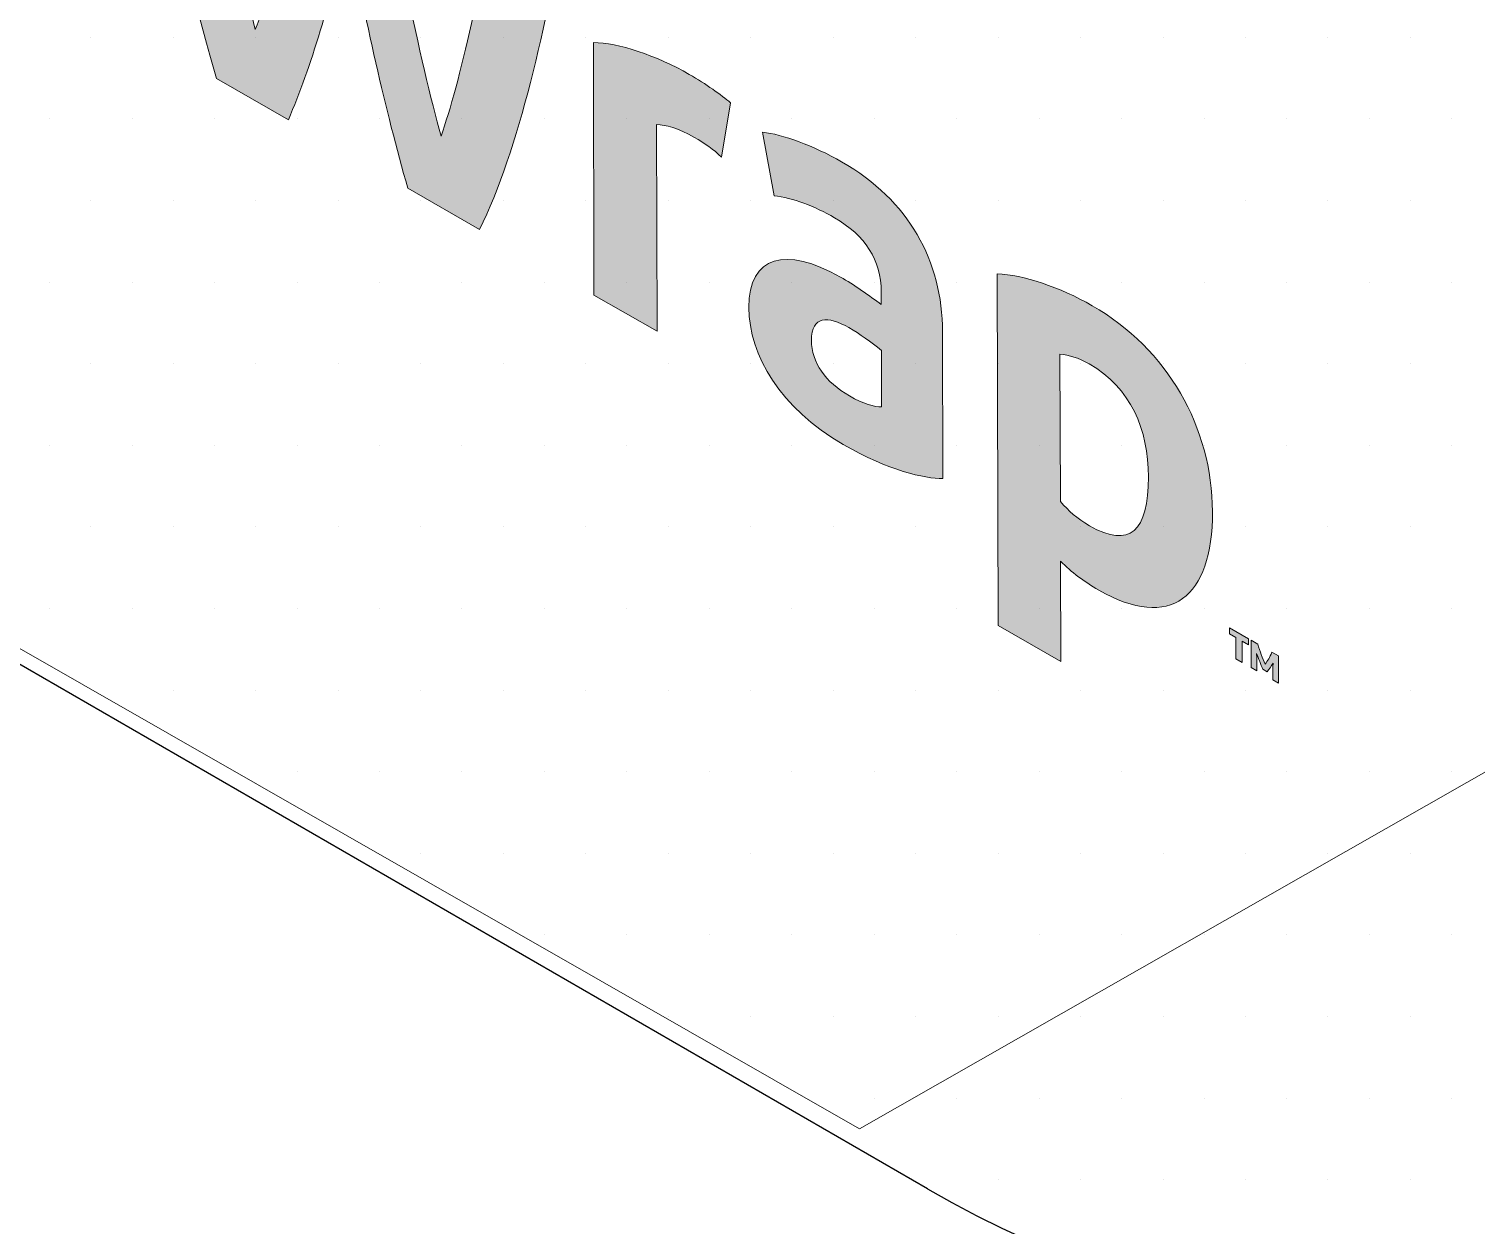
# Model space of a CAD drawing. Header units: inches. Extents: x -17.6 to 82.3, y -15.1 to 23.2.
# Drawn here: x 1.9803 to 2.3108, y 9.6014 to 9.8746 of the extents above; entities that cross this region are included whole.
import ezdxf

# ---------------------------------------------------------------- set-up
doc = ezdxf.new("R2010")
doc.units = ezdxf.units.IN
doc.header["$MEASUREMENT"] = 0
for name, color, linetype, lineweight in [('.ATI-HATCH', 7, 'Continuous', 0), ('G-ANNO-TTLB', 7, 'Continuous', 0), ('TYVEK', 7, 'Continuous', 0)]:
    doc.layers.add(name, color=color, linetype=linetype, lineweight=lineweight)

# ---------------------------------------------------------------- blocks, each defined once
blk = doc.blocks.new('Block_243')
at = {"layer": 'TYVEK', "true_color": 0x000000, "transparency": 33554687}
h = blk.add_hatch(color=18, dxfattribs=at)
h.dxf.hatch_style = 2
edge = h.paths.add_edge_path()
edge.add_spline(control_points=[(2.08752, 9.91049), (2.08752, 9.91049), (2.10277, 9.90173), (2.10277, 9.90173), (2.09887, 9.87595), (2.09206, 9.8468), (2.08324, 9.82877), (2.08324, 9.82877), (2.06684, 9.83818), (2.06684, 9.83818), (2.06169, 9.85617), (2.05705, 9.87651), (2.05314, 9.89848), (2.04922, 9.88101), (2.04477, 9.86589), (2.03958, 9.85383), (2.03958, 9.85383), (2.02319, 9.86325), (2.02319, 9.86325), (2.01477, 9.89116), (2.00728, 9.92854), (2.00335, 9.95881), (2.00335, 9.95881), (2.01849, 9.95012), (2.01849, 9.95012), (2.02179, 9.92285), (2.02771, 9.89095), (2.03202, 9.87441), (2.03648, 9.88592), (2.04341, 9.9096), (2.04637, 9.93411), (2.04637, 9.93411), (2.05974, 9.92644), (2.05974, 9.92644), (2.06294, 9.89839), (2.0698, 9.86679), (2.07442, 9.85006), (2.07857, 9.86175), (2.08445, 9.88688), (2.08752, 9.91049)], knot_values=[0, 0, 0, 0, 1, 1, 1, 2, 2, 2, 3, 3, 3, 4, 4, 4, 5, 5, 5, 6, 6, 6, 7, 7, 7, 8, 8, 8, 9, 9, 9, 10, 10, 10, 11, 11, 11, 12, 12, 12, 13, 13, 13, 13], degree=3, periodic=0)
h = blk.add_hatch(color=18, dxfattribs=at)
h.dxf.hatch_style = 2
edge = h.paths.add_edge_path()
edge.add_spline(control_points=[(2.13112, 9.86417), (2.13488, 9.86201), (2.13844, 9.85949), (2.14053, 9.85769), (2.14053, 9.85769), (2.13847, 9.84528), (2.13847, 9.84528), (2.13669, 9.84702), (2.1345, 9.84852), (2.13231, 9.84978), (2.12844, 9.852), (2.12583, 9.85266), (2.12364, 9.85271), (2.12364, 9.85271), (2.12376, 9.80551), (2.12376, 9.80551), (2.12376, 9.80551), (2.10935, 9.81378), (2.10935, 9.81378), (2.10935, 9.81378), (2.10921, 9.87146), (2.10921, 9.87146), (2.11484, 9.87148), (2.1236, 9.86849), (2.13112, 9.86417)], knot_values=[0, 0, 0, 0, 1, 1, 1, 2, 2, 2, 3, 3, 3, 4, 4, 4, 5, 5, 5, 6, 6, 6, 7, 7, 7, 8, 8, 8, 8], degree=3, periodic=0)
h = blk.add_hatch(color=18, dxfattribs=at)
h.dxf.hatch_style = 2
edge = h.paths.add_edge_path()
edge.add_spline(control_points=[(2.17501, 9.78823), (2.17501, 9.78823), (2.17498, 9.80112), (2.17498, 9.80112), (2.17257, 9.8031), (2.17006, 9.8049), (2.16756, 9.80634), (2.16275, 9.80909), (2.159, 9.80909), (2.15901, 9.80342), (2.15903, 9.79837), (2.16216, 9.79392), (2.1677, 9.79074), (2.17083, 9.78894), (2.17344, 9.78817), (2.17501, 9.78823)], knot_values=[0, 0, 0, 0, 1, 1, 1, 2, 2, 2, 3, 3, 3, 4, 4, 4, 5, 5, 5, 5], degree=3, periodic=0)
edge = h.paths.add_edge_path()
edge.add_spline(control_points=[(2.16627, 9.77966), (2.15196, 9.78787), (2.14473, 9.80008), (2.14471, 9.81092), (2.14468, 9.82284), (2.15312, 9.82497), (2.16565, 9.81789), (2.16858, 9.81621), (2.17234, 9.81357), (2.17495, 9.81159), (2.17495, 9.81159), (2.17494, 9.81448), (2.17494, 9.81448), (2.17492, 9.82183), (2.17126, 9.82742), (2.16426, 9.83144), (2.15967, 9.83407), (2.15476, 9.83605), (2.15048, 9.83646), (2.15048, 9.83646), (2.14784, 9.85097), (2.14784, 9.85097), (2.15233, 9.85055), (2.15953, 9.84786), (2.1659, 9.84421), (2.18125, 9.83539), (2.1889, 9.82162), (2.18894, 9.80537), (2.18894, 9.80537), (2.18902, 9.77189), (2.18902, 9.77189), (2.18475, 9.77182), (2.17671, 9.77366), (2.16627, 9.77966)], knot_values=[0, 0, 0, 0, 1, 1, 1, 2, 2, 2, 3, 3, 3, 4, 4, 4, 5, 5, 5, 6, 6, 6, 7, 7, 7, 8, 8, 8, 9, 9, 9, 10, 10, 10, 11, 11, 11, 11], degree=3, periodic=0)
h = blk.add_hatch(color=18, dxfattribs=at)
h.dxf.hatch_style = 2
edge = h.paths.add_edge_path()
edge.add_spline(control_points=[(2.22252, 9.76107), (2.23172, 9.7558), (2.23598, 9.75984), (2.23595, 9.77224), (2.23592, 9.78308), (2.23194, 9.79258), (2.22243, 9.79804), (2.21982, 9.79954), (2.21794, 9.80002), (2.21575, 9.80031), (2.21575, 9.80031), (2.21584, 9.76659), (2.21584, 9.76659), (2.21782, 9.76449), (2.2195, 9.76281), (2.22252, 9.76107)], knot_values=[0, 0, 0, 0, 1, 1, 1, 2, 2, 2, 3, 3, 3, 4, 4, 4, 5, 5, 5, 5], degree=3, periodic=0)
edge = h.paths.add_edge_path()
edge.add_spline(control_points=[(2.22465, 9.74639), (2.22099, 9.74848), (2.21848, 9.7504), (2.21587, 9.75299), (2.21587, 9.75299), (2.21593, 9.73011), (2.21593, 9.73011), (2.21593, 9.73011), (2.20162, 9.73832), (2.20162, 9.73832), (2.20162, 9.73832), (2.20142, 9.81864), (2.20142, 9.81864), (2.20737, 9.81836), (2.21572, 9.81561), (2.22313, 9.81135), (2.24026, 9.80152), (2.25052, 9.7836), (2.25057, 9.76433), (2.25062, 9.74458), (2.24094, 9.73703), (2.22465, 9.74639)], knot_values=[0, 0, 0, 0, 1, 1, 1, 2, 2, 2, 3, 3, 3, 4, 4, 4, 5, 5, 5, 6, 6, 6, 7, 7, 7, 7], degree=3, periodic=0)
h = blk.add_hatch(color=18, dxfattribs=at)
h.dxf.hatch_style = 2
edge = h.paths.add_edge_path()
edge.add_spline(control_points=[(2.26091, 9.73407), (2.26145, 9.73229), (2.26195, 9.73094), (2.26259, 9.7295), (2.2632, 9.73022), (2.26363, 9.73104), (2.26415, 9.73221), (2.26415, 9.73221), (2.26565, 9.73135), (2.26565, 9.73135), (2.26565, 9.73135), (2.26566, 9.72512), (2.26566, 9.72512), (2.26566, 9.72512), (2.26435, 9.72588), (2.26435, 9.72588), (2.26435, 9.72588), (2.26435, 9.72875), (2.26435, 9.72875), (2.26435, 9.72875), (2.26441, 9.72968), (2.26441, 9.72968), (2.26399, 9.72899), (2.26349, 9.72829), (2.26306, 9.72775), (2.26306, 9.72775), (2.26206, 9.72833), (2.26206, 9.72833), (2.2616, 9.72939), (2.2611, 9.73069), (2.26066, 9.73189), (2.26066, 9.73189), (2.26073, 9.73082), (2.26073, 9.73082), (2.26073, 9.73082), (2.26073, 9.72795), (2.26073, 9.72795), (2.26073, 9.72795), (2.25943, 9.72871), (2.25943, 9.72871), (2.25943, 9.72871), (2.25941, 9.73493), (2.25941, 9.73493), (2.25941, 9.73493), (2.26091, 9.73407), (2.26091, 9.73407)], knot_values=[0, 0, 0, 0, 1, 1, 1, 2, 2, 2, 3, 3, 3, 4, 4, 4, 5, 5, 5, 6, 6, 6, 7, 7, 7, 8, 8, 8, 9, 9, 9, 10, 10, 10, 11, 11, 11, 12, 12, 12, 13, 13, 13, 14, 14, 14, 15, 15, 15, 15], degree=3, periodic=0)
edge = h.paths.add_edge_path()
edge.add_spline(control_points=[(2.25591, 9.73557), (2.25591, 9.73557), (2.25445, 9.7364), (2.25445, 9.7364), (2.25445, 9.7364), (2.25445, 9.73778), (2.25445, 9.73778), (2.25445, 9.73778), (2.25881, 9.73527), (2.25881, 9.73527), (2.25881, 9.73527), (2.25882, 9.7339), (2.25882, 9.7339), (2.25882, 9.7339), (2.25736, 9.73473), (2.25736, 9.73473), (2.25736, 9.73473), (2.25737, 9.72988), (2.25737, 9.72988), (2.25737, 9.72988), (2.25592, 9.73072), (2.25592, 9.73072), (2.25592, 9.73072), (2.25591, 9.73557), (2.25591, 9.73557)], knot_values=[0, 0, 0, 0, 1, 1, 1, 2, 2, 2, 3, 3, 3, 4, 4, 4, 5, 5, 5, 6, 6, 6, 7, 7, 7, 8, 8, 8, 8], degree=3, periodic=0)
at = {"layer": 'TYVEK'}
for points, knots in [([(2.08752, 9.91049), (2.08752, 9.91049), (2.10277, 9.90173), (2.10277, 9.90173), (2.09887, 9.87595), (2.09206, 9.8468), (2.08324, 9.82877), (2.08324, 9.82877), (2.06684, 9.83818), (2.06684, 9.83818), (2.06169, 9.85617), (2.05705, 9.87651), (2.05314, 9.89848), (2.04922, 9.88101), (2.04477, 9.86589), (2.03958, 9.85383), (2.03958, 9.85383), (2.02319, 9.86325), (2.02319, 9.86325), (2.01477, 9.89116), (2.00728, 9.92854), (2.00335, 9.95881), (2.00335, 9.95881), (2.01849, 9.95012), (2.01849, 9.95012), (2.02179, 9.92285), (2.02771, 9.89095), (2.03202, 9.87441), (2.03648, 9.88592), (2.04341, 9.9096), (2.04637, 9.93411), (2.04637, 9.93411), (2.05974, 9.92644), (2.05974, 9.92644), (2.06294, 9.89839), (2.0698, 9.86679), (2.07442, 9.85006), (2.07857, 9.86175), (2.08445, 9.88688), (2.08752, 9.91049)], [0, 0, 0, 0, 1, 1, 1, 2, 2, 2, 3, 3, 3, 4, 4, 4, 5, 5, 5, 6, 6, 6, 7, 7, 7, 8, 8, 8, 9, 9, 9, 10, 10, 10, 11, 11, 11, 12, 12, 12, 13, 13, 13, 13]), ([(2.13112, 9.86417), (2.13488, 9.86201), (2.13844, 9.85949), (2.14053, 9.85769), (2.14053, 9.85769), (2.13847, 9.84528), (2.13847, 9.84528), (2.13669, 9.84702), (2.1345, 9.84852), (2.13231, 9.84978), (2.12844, 9.852), (2.12583, 9.85266), (2.12364, 9.85271), (2.12364, 9.85271), (2.12376, 9.80551), (2.12376, 9.80551), (2.12376, 9.80551), (2.10935, 9.81378), (2.10935, 9.81378), (2.10935, 9.81378), (2.10921, 9.87146), (2.10921, 9.87146), (2.11484, 9.87148), (2.1236, 9.86849), (2.13112, 9.86417)], [0, 0, 0, 0, 1, 1, 1, 2, 2, 2, 3, 3, 3, 4, 4, 4, 5, 5, 5, 6, 6, 6, 7, 7, 7, 8, 8, 8, 8]), ([(2.16627, 9.77966), (2.15196, 9.78787), (2.14473, 9.80008), (2.14471, 9.81092), (2.14468, 9.82284), (2.15312, 9.82497), (2.16565, 9.81789), (2.16858, 9.81621), (2.17234, 9.81357), (2.17495, 9.81159), (2.17495, 9.81159), (2.17494, 9.81448), (2.17494, 9.81448), (2.17492, 9.82183), (2.17126, 9.82742), (2.16426, 9.83144), (2.15967, 9.83407), (2.15476, 9.83605), (2.15048, 9.83646), (2.15048, 9.83646), (2.14784, 9.85097), (2.14784, 9.85097), (2.15233, 9.85055), (2.15953, 9.84786), (2.1659, 9.84421), (2.18125, 9.83539), (2.1889, 9.82162), (2.18894, 9.80537), (2.18894, 9.80537), (2.18902, 9.77189), (2.18902, 9.77189), (2.18475, 9.77182), (2.17671, 9.77366), (2.16627, 9.77966)], [0, 0, 0, 0, 1, 1, 1, 2, 2, 2, 3, 3, 3, 4, 4, 4, 5, 5, 5, 6, 6, 6, 7, 7, 7, 8, 8, 8, 9, 9, 9, 10, 10, 10, 11, 11, 11, 11]), ([(2.22465, 9.74639), (2.22099, 9.74848), (2.21848, 9.7504), (2.21587, 9.75299), (2.21587, 9.75299), (2.21593, 9.73011), (2.21593, 9.73011), (2.21593, 9.73011), (2.20162, 9.73832), (2.20162, 9.73832), (2.20162, 9.73832), (2.20142, 9.81864), (2.20142, 9.81864), (2.20737, 9.81836), (2.21572, 9.81561), (2.22313, 9.81135), (2.24026, 9.80152), (2.25052, 9.7836), (2.25057, 9.76433), (2.25062, 9.74458), (2.24094, 9.73703), (2.22465, 9.74639)], [0, 0, 0, 0, 1, 1, 1, 2, 2, 2, 3, 3, 3, 4, 4, 4, 5, 5, 5, 6, 6, 6, 7, 7, 7, 7]), ([(2.17501, 9.78823), (2.17501, 9.78823), (2.17498, 9.80112), (2.17498, 9.80112), (2.17257, 9.8031), (2.17006, 9.8049), (2.16756, 9.80634), (2.16275, 9.80909), (2.159, 9.80909), (2.15901, 9.80342), (2.15903, 9.79837), (2.16216, 9.79392), (2.1677, 9.79074), (2.17083, 9.78894), (2.17344, 9.78817), (2.17501, 9.78823)], [0, 0, 0, 0, 1, 1, 1, 2, 2, 2, 3, 3, 3, 4, 4, 4, 5, 5, 5, 5]), ([(2.22252, 9.76107), (2.23172, 9.7558), (2.23598, 9.75984), (2.23595, 9.77224), (2.23592, 9.78308), (2.23194, 9.79258), (2.22243, 9.79804), (2.21982, 9.79954), (2.21794, 9.80002), (2.21575, 9.80031), (2.21575, 9.80031), (2.21584, 9.76659), (2.21584, 9.76659), (2.21782, 9.76449), (2.2195, 9.76281), (2.22252, 9.76107)], [0, 0, 0, 0, 1, 1, 1, 2, 2, 2, 3, 3, 3, 4, 4, 4, 5, 5, 5, 5]), ([(2.25591, 9.73557), (2.25591, 9.73557), (2.25445, 9.7364), (2.25445, 9.7364), (2.25445, 9.7364), (2.25445, 9.73778), (2.25445, 9.73778), (2.25445, 9.73778), (2.25881, 9.73527), (2.25881, 9.73527), (2.25881, 9.73527), (2.25882, 9.7339), (2.25882, 9.7339), (2.25882, 9.7339), (2.25736, 9.73473), (2.25736, 9.73473), (2.25736, 9.73473), (2.25737, 9.72988), (2.25737, 9.72988), (2.25737, 9.72988), (2.25592, 9.73072), (2.25592, 9.73072), (2.25592, 9.73072), (2.25591, 9.73557), (2.25591, 9.73557)], [0, 0, 0, 0, 1, 1, 1, 2, 2, 2, 3, 3, 3, 4, 4, 4, 5, 5, 5, 6, 6, 6, 7, 7, 7, 8, 8, 8, 8]), ([(2.26091, 9.73407), (2.26145, 9.73229), (2.26195, 9.73094), (2.26259, 9.7295), (2.2632, 9.73022), (2.26363, 9.73104), (2.26415, 9.73221), (2.26415, 9.73221), (2.26565, 9.73135), (2.26565, 9.73135), (2.26565, 9.73135), (2.26566, 9.72512), (2.26566, 9.72512), (2.26566, 9.72512), (2.26435, 9.72588), (2.26435, 9.72588), (2.26435, 9.72588), (2.26435, 9.72875), (2.26435, 9.72875), (2.26435, 9.72875), (2.26441, 9.72968), (2.26441, 9.72968), (2.26399, 9.72899), (2.26349, 9.72829), (2.26306, 9.72775), (2.26306, 9.72775), (2.26206, 9.72833), (2.26206, 9.72833), (2.2616, 9.72939), (2.2611, 9.73069), (2.26066, 9.73189), (2.26066, 9.73189), (2.26073, 9.73082), (2.26073, 9.73082), (2.26073, 9.73082), (2.26073, 9.72795), (2.26073, 9.72795), (2.26073, 9.72795), (2.25943, 9.72871), (2.25943, 9.72871), (2.25943, 9.72871), (2.25941, 9.73493), (2.25941, 9.73493), (2.25941, 9.73493), (2.26091, 9.73407), (2.26091, 9.73407)], [0, 0, 0, 0, 1, 1, 1, 2, 2, 2, 3, 3, 3, 4, 4, 4, 5, 5, 5, 6, 6, 6, 7, 7, 7, 8, 8, 8, 9, 9, 9, 10, 10, 10, 11, 11, 11, 12, 12, 12, 13, 13, 13, 14, 14, 14, 15, 15, 15, 15])]:
    blk.add_open_spline(points, degree=3, knots=knots, dxfattribs=at)
blk = doc.blocks.new('Block_242')
at = {"layer": 'TYVEK'}
blk.add_blockref('Block_243', (0, 0), dxfattribs=at)
blk = doc.blocks.new('Block_359')
at = {"layer": '.ATI-HATCH'}
blk.add_open_spline([(-0.38694, 11.43875), (-0.38694, 11.43875), (-0.38847, 11.43958), (-0.38847, 11.43958), (-0.38847, 11.43958), (-0.38694, 11.44042), (-0.38694, 11.44042), (-0.38694, 11.44042), (-0.38694, 11.83125), (-0.38694, 11.83125), (-0.38694, 11.83125), (-0.38764, 11.83097), (-0.38764, 11.83097), (-0.38764, 11.83097), (-0.38764, 11.83167), (-0.38764, 11.83167), (-0.38764, 11.83167), (-0.59625, 11.95083), (-0.59625, 11.95083), (-0.59625, 11.95083), (-0.59625, 11.34875), (-0.59625, 11.34875), (-0.59625, 11.34875), (-0.47069, 11.13361), (-0.47069, 11.13361), (-0.47069, 11.13361), (2.17, 9.62333), (2.17, 9.62333), (2.17, 9.62333), (2.54681, 9.83847), (2.54681, 9.83847), (2.54681, 9.83847), (2.54681, 10.29986), (2.54681, 10.29986), (2.54681, 10.29986), (2.30764, 10.43653), (2.30764, 10.43653), (2.30764, 10.43653), (2.30764, 10.22667), (2.30764, 10.22667), (2.30764, 10.22667), (2.30778, 9.89847), (2.30778, 9.89847), (2.30778, 9.89847), (-0.38694, 11.43875), (-0.38694, 11.43875)], degree=3, knots=[0, 0, 0, 0, 1, 1, 1, 2, 2, 2, 3, 3, 3, 4, 4, 4, 5, 5, 5, 6, 6, 6, 7, 7, 7, 8, 8, 8, 9, 9, 9, 10, 10, 10, 11, 11, 11, 12, 12, 12, 13, 13, 13, 14, 14, 14, 15, 15, 15, 15], dxfattribs=at)
at = {"layer": '.ATI-HATCH', "color": 8, "lineweight": 0, "true_color": 0x808080}
for points in [[(1.99446, 9.87264), (1.99446, 9.87264), (1.99446, 9.87264), (1.99446, 9.87264)], [(2.01329, 9.87264), (2.01329, 9.87264), (2.01329, 9.87264), (2.01329, 9.87264)], [(2.03212, 9.87264), (2.03212, 9.87264), (2.03212, 9.87264), (2.03212, 9.87264)], [(2.05095, 9.87264), (2.05095, 9.87264), (2.05095, 9.87264), (2.05095, 9.87264)], [(2.06979, 9.87264), (2.06979, 9.87264), (2.06979, 9.87264), (2.06979, 9.87264)], [(2.08862, 9.87264), (2.08862, 9.87264), (2.08862, 9.87264), (2.08862, 9.87264)], [(2.10745, 9.87264), (2.10745, 9.87264), (2.10745, 9.87264), (2.10745, 9.87264)], [(2.12629, 9.87264), (2.12629, 9.87264), (2.12629, 9.87264), (2.12629, 9.87264)], [(2.14512, 9.87264), (2.14512, 9.87264), (2.14512, 9.87264), (2.14512, 9.87264)], [(2.16395, 9.87264), (2.16395, 9.87264), (2.16395, 9.87264), (2.16395, 9.87264)], [(2.18278, 9.87264), (2.18278, 9.87264), (2.18278, 9.87264), (2.18278, 9.87264)], [(2.20162, 9.87264), (2.20162, 9.87264), (2.20162, 9.87264), (2.20162, 9.87264)], [(2.22045, 9.87264), (2.22045, 9.87264), (2.22045, 9.87264), (2.22045, 9.87264)], [(2.23928, 9.87264), (2.23928, 9.87264), (2.23928, 9.87264), (2.23928, 9.87264)], [(2.25812, 9.87264), (2.25812, 9.87264), (2.25812, 9.87264), (2.25812, 9.87264)], [(2.27695, 9.87264), (2.27695, 9.87264), (2.27695, 9.87264), (2.27695, 9.87264)], [(2.29578, 9.87264), (2.29578, 9.87264), (2.29578, 9.87264), (2.29578, 9.87264)], [(1.98504, 9.854), (1.98504, 9.854), (1.98504, 9.854), (1.98504, 9.854)], [(2.00387, 9.854), (2.00387, 9.854), (2.00387, 9.854), (2.00387, 9.854)], [(2.0227, 9.854), (2.0227, 9.854), (2.0227, 9.854), (2.0227, 9.854)], [(2.04154, 9.854), (2.04154, 9.854), (2.04154, 9.854), (2.04154, 9.854)], [(2.06037, 9.854), (2.06037, 9.854), (2.06037, 9.854), (2.06037, 9.854)], [(2.0792, 9.854), (2.0792, 9.854), (2.0792, 9.854), (2.0792, 9.854)], [(2.09804, 9.854), (2.09804, 9.854), (2.09804, 9.854), (2.09804, 9.854)], [(2.11687, 9.854), (2.11687, 9.854), (2.11687, 9.854), (2.11687, 9.854)], [(2.1357, 9.854), (2.1357, 9.854), (2.1357, 9.854), (2.1357, 9.854)], [(2.15454, 9.854), (2.15454, 9.854), (2.15454, 9.854), (2.15454, 9.854)], [(2.17337, 9.854), (2.17337, 9.854), (2.17337, 9.854), (2.17337, 9.854)], [(2.1922, 9.854), (2.1922, 9.854), (2.1922, 9.854), (2.1922, 9.854)], [(2.21103, 9.854), (2.21103, 9.854), (2.21103, 9.854), (2.21103, 9.854)], [(2.22987, 9.854), (2.22987, 9.854), (2.22987, 9.854), (2.22987, 9.854)], [(2.2487, 9.854), (2.2487, 9.854), (2.2487, 9.854), (2.2487, 9.854)], [(2.26753, 9.854), (2.26753, 9.854), (2.26753, 9.854), (2.26753, 9.854)], [(2.28637, 9.854), (2.28637, 9.854), (2.28637, 9.854), (2.28637, 9.854)], [(2.3052, 9.854), (2.3052, 9.854), (2.3052, 9.854), (2.3052, 9.854)], [(1.99446, 9.83536), (1.99446, 9.83536), (1.99446, 9.83536), (1.99446, 9.83536)], [(2.01329, 9.83536), (2.01329, 9.83536), (2.01329, 9.83536), (2.01329, 9.83536)], [(2.03212, 9.83536), (2.03212, 9.83536), (2.03212, 9.83536), (2.03212, 9.83536)], [(2.05095, 9.83536), (2.05095, 9.83536), (2.05095, 9.83536), (2.05095, 9.83536)], [(2.06979, 9.83536), (2.06979, 9.83536), (2.06979, 9.83536), (2.06979, 9.83536)], [(2.08862, 9.83536), (2.08862, 9.83536), (2.08862, 9.83536), (2.08862, 9.83536)], [(2.10745, 9.83536), (2.10745, 9.83536), (2.10745, 9.83536), (2.10745, 9.83536)], [(2.12629, 9.83536), (2.12629, 9.83536), (2.12629, 9.83536), (2.12629, 9.83536)], [(2.14512, 9.83536), (2.14512, 9.83536), (2.14512, 9.83536), (2.14512, 9.83536)], [(2.16395, 9.83536), (2.16395, 9.83536), (2.16395, 9.83536), (2.16395, 9.83536)], [(2.18278, 9.83536), (2.18278, 9.83536), (2.18278, 9.83536), (2.18278, 9.83536)], [(2.20162, 9.83536), (2.20162, 9.83536), (2.20162, 9.83536), (2.20162, 9.83536)], [(2.22045, 9.83536), (2.22045, 9.83536), (2.22045, 9.83536), (2.22045, 9.83536)], [(2.23928, 9.83536), (2.23928, 9.83536), (2.23928, 9.83536), (2.23928, 9.83536)], [(2.25812, 9.83536), (2.25812, 9.83536), (2.25812, 9.83536), (2.25812, 9.83536)], [(2.27695, 9.83536), (2.27695, 9.83536), (2.27695, 9.83536), (2.27695, 9.83536)], [(2.29578, 9.83536), (2.29578, 9.83536), (2.29578, 9.83536), (2.29578, 9.83536)], [(1.98504, 9.81672), (1.98504, 9.81672), (1.98504, 9.81672), (1.98504, 9.81672)], [(2.00387, 9.81672), (2.00387, 9.81672), (2.00387, 9.81672), (2.00387, 9.81672)], [(2.0227, 9.81672), (2.0227, 9.81672), (2.0227, 9.81672), (2.0227, 9.81672)], [(2.04154, 9.81672), (2.04154, 9.81672), (2.04154, 9.81672), (2.04154, 9.81672)], [(2.06037, 9.81672), (2.06037, 9.81672), (2.06037, 9.81672), (2.06037, 9.81672)], [(2.0792, 9.81672), (2.0792, 9.81672), (2.0792, 9.81672), (2.0792, 9.81672)], [(2.09804, 9.81672), (2.09804, 9.81672), (2.09804, 9.81672), (2.09804, 9.81672)], [(2.11687, 9.81672), (2.11687, 9.81672), (2.11687, 9.81672), (2.11687, 9.81672)], [(2.1357, 9.81672), (2.1357, 9.81672), (2.1357, 9.81672), (2.1357, 9.81672)], [(2.15454, 9.81672), (2.15454, 9.81672), (2.15454, 9.81672), (2.15454, 9.81672)], [(2.17337, 9.81672), (2.17337, 9.81672), (2.17337, 9.81672), (2.17337, 9.81672)], [(2.1922, 9.81672), (2.1922, 9.81672), (2.1922, 9.81672), (2.1922, 9.81672)], [(2.21103, 9.81672), (2.21103, 9.81672), (2.21103, 9.81672), (2.21103, 9.81672)], [(2.22987, 9.81672), (2.22987, 9.81672), (2.22987, 9.81672), (2.22987, 9.81672)], [(2.2487, 9.81672), (2.2487, 9.81672), (2.2487, 9.81672), (2.2487, 9.81672)], [(2.26753, 9.81672), (2.26753, 9.81672), (2.26753, 9.81672), (2.26753, 9.81672)], [(2.28637, 9.81672), (2.28637, 9.81672), (2.28637, 9.81672), (2.28637, 9.81672)], [(2.3052, 9.81672), (2.3052, 9.81672), (2.3052, 9.81672), (2.3052, 9.81672)], [(1.99446, 9.79809), (1.99446, 9.79809), (1.99446, 9.79809), (1.99446, 9.79809)], [(2.01329, 9.79809), (2.01329, 9.79809), (2.01329, 9.79809), (2.01329, 9.79809)], [(2.03212, 9.79809), (2.03212, 9.79809), (2.03212, 9.79809), (2.03212, 9.79809)], [(2.05095, 9.79809), (2.05095, 9.79809), (2.05095, 9.79809), (2.05095, 9.79809)], [(2.06979, 9.79809), (2.06979, 9.79809), (2.06979, 9.79809), (2.06979, 9.79809)], [(2.08862, 9.79809), (2.08862, 9.79809), (2.08862, 9.79809), (2.08862, 9.79809)], [(2.10745, 9.79809), (2.10745, 9.79809), (2.10745, 9.79809), (2.10745, 9.79809)], [(2.12629, 9.79809), (2.12629, 9.79809), (2.12629, 9.79809), (2.12629, 9.79809)], [(2.14512, 9.79809), (2.14512, 9.79809), (2.14512, 9.79809), (2.14512, 9.79809)], [(2.16395, 9.79809), (2.16395, 9.79809), (2.16395, 9.79809), (2.16395, 9.79809)], [(2.18278, 9.79809), (2.18278, 9.79809), (2.18278, 9.79809), (2.18278, 9.79809)], [(2.20162, 9.79809), (2.20162, 9.79809), (2.20162, 9.79809), (2.20162, 9.79809)], [(2.22045, 9.79809), (2.22045, 9.79809), (2.22045, 9.79809), (2.22045, 9.79809)], [(2.23928, 9.79809), (2.23928, 9.79809), (2.23928, 9.79809), (2.23928, 9.79809)], [(2.25812, 9.79809), (2.25812, 9.79809), (2.25812, 9.79809), (2.25812, 9.79809)], [(2.27695, 9.79809), (2.27695, 9.79809), (2.27695, 9.79809), (2.27695, 9.79809)], [(2.29578, 9.79809), (2.29578, 9.79809), (2.29578, 9.79809), (2.29578, 9.79809)], [(1.98504, 9.77945), (1.98504, 9.77945), (1.98504, 9.77945), (1.98504, 9.77945)], [(2.00387, 9.77945), (2.00387, 9.77945), (2.00387, 9.77945), (2.00387, 9.77945)], [(2.0227, 9.77945), (2.0227, 9.77945), (2.0227, 9.77945), (2.0227, 9.77945)], [(2.04154, 9.77945), (2.04154, 9.77945), (2.04154, 9.77945), (2.04154, 9.77945)], [(2.06037, 9.77945), (2.06037, 9.77945), (2.06037, 9.77945), (2.06037, 9.77945)], [(2.0792, 9.77945), (2.0792, 9.77945), (2.0792, 9.77945), (2.0792, 9.77945)], [(2.09804, 9.77945), (2.09804, 9.77945), (2.09804, 9.77945), (2.09804, 9.77945)], [(2.11687, 9.77945), (2.11687, 9.77945), (2.11687, 9.77945), (2.11687, 9.77945)], [(2.1357, 9.77945), (2.1357, 9.77945), (2.1357, 9.77945), (2.1357, 9.77945)], [(2.15454, 9.77945), (2.15454, 9.77945), (2.15454, 9.77945), (2.15454, 9.77945)], [(2.17337, 9.77945), (2.17337, 9.77945), (2.17337, 9.77945), (2.17337, 9.77945)], [(2.1922, 9.77945), (2.1922, 9.77945), (2.1922, 9.77945), (2.1922, 9.77945)], [(2.21103, 9.77945), (2.21103, 9.77945), (2.21103, 9.77945), (2.21103, 9.77945)], [(2.22987, 9.77945), (2.22987, 9.77945), (2.22987, 9.77945), (2.22987, 9.77945)], [(2.2487, 9.77945), (2.2487, 9.77945), (2.2487, 9.77945), (2.2487, 9.77945)], [(2.26753, 9.77945), (2.26753, 9.77945), (2.26753, 9.77945), (2.26753, 9.77945)], [(2.28637, 9.77945), (2.28637, 9.77945), (2.28637, 9.77945), (2.28637, 9.77945)], [(2.3052, 9.77945), (2.3052, 9.77945), (2.3052, 9.77945), (2.3052, 9.77945)], [(1.99446, 9.76081), (1.99446, 9.76081), (1.99446, 9.76081), (1.99446, 9.76081)], [(2.01329, 9.76081), (2.01329, 9.76081), (2.01329, 9.76081), (2.01329, 9.76081)], [(2.03212, 9.76081), (2.03212, 9.76081), (2.03212, 9.76081), (2.03212, 9.76081)], [(2.05095, 9.76081), (2.05095, 9.76081), (2.05095, 9.76081), (2.05095, 9.76081)], [(2.06979, 9.76081), (2.06979, 9.76081), (2.06979, 9.76081), (2.06979, 9.76081)], [(2.08862, 9.76081), (2.08862, 9.76081), (2.08862, 9.76081), (2.08862, 9.76081)], [(2.10745, 9.76081), (2.10745, 9.76081), (2.10745, 9.76081), (2.10745, 9.76081)], [(2.12629, 9.76081), (2.12629, 9.76081), (2.12629, 9.76081), (2.12629, 9.76081)], [(2.14512, 9.76081), (2.14512, 9.76081), (2.14512, 9.76081), (2.14512, 9.76081)], [(2.16395, 9.76081), (2.16395, 9.76081), (2.16395, 9.76081), (2.16395, 9.76081)], [(2.18278, 9.76081), (2.18278, 9.76081), (2.18278, 9.76081), (2.18278, 9.76081)], [(2.20162, 9.76081), (2.20162, 9.76081), (2.20162, 9.76081), (2.20162, 9.76081)], [(2.22045, 9.76081), (2.22045, 9.76081), (2.22045, 9.76081), (2.22045, 9.76081)], [(2.23928, 9.76081), (2.23928, 9.76081), (2.23928, 9.76081), (2.23928, 9.76081)], [(2.25812, 9.76081), (2.25812, 9.76081), (2.25812, 9.76081), (2.25812, 9.76081)], [(2.27695, 9.76081), (2.27695, 9.76081), (2.27695, 9.76081), (2.27695, 9.76081)], [(2.29578, 9.76081), (2.29578, 9.76081), (2.29578, 9.76081), (2.29578, 9.76081)], [(1.98504, 9.74217), (1.98504, 9.74217), (1.98504, 9.74217), (1.98504, 9.74217)], [(2.00387, 9.74217), (2.00387, 9.74217), (2.00387, 9.74217), (2.00387, 9.74217)], [(2.0227, 9.74217), (2.0227, 9.74217), (2.0227, 9.74217), (2.0227, 9.74217)], [(2.04154, 9.74217), (2.04154, 9.74217), (2.04154, 9.74217), (2.04154, 9.74217)], [(2.06037, 9.74217), (2.06037, 9.74217), (2.06037, 9.74217), (2.06037, 9.74217)], [(2.0792, 9.74217), (2.0792, 9.74217), (2.0792, 9.74217), (2.0792, 9.74217)], [(2.09804, 9.74217), (2.09804, 9.74217), (2.09804, 9.74217), (2.09804, 9.74217)], [(2.11687, 9.74217), (2.11687, 9.74217), (2.11687, 9.74217), (2.11687, 9.74217)], [(2.1357, 9.74217), (2.1357, 9.74217), (2.1357, 9.74217), (2.1357, 9.74217)], [(2.15454, 9.74217), (2.15454, 9.74217), (2.15454, 9.74217), (2.15454, 9.74217)], [(2.17337, 9.74217), (2.17337, 9.74217), (2.17337, 9.74217), (2.17337, 9.74217)], [(2.1922, 9.74217), (2.1922, 9.74217), (2.1922, 9.74217), (2.1922, 9.74217)], [(2.21103, 9.74217), (2.21103, 9.74217), (2.21103, 9.74217), (2.21103, 9.74217)], [(2.22987, 9.74217), (2.22987, 9.74217), (2.22987, 9.74217), (2.22987, 9.74217)], [(2.2487, 9.74217), (2.2487, 9.74217), (2.2487, 9.74217), (2.2487, 9.74217)], [(2.26753, 9.74217), (2.26753, 9.74217), (2.26753, 9.74217), (2.26753, 9.74217)], [(2.28637, 9.74217), (2.28637, 9.74217), (2.28637, 9.74217), (2.28637, 9.74217)], [(2.3052, 9.74217), (2.3052, 9.74217), (2.3052, 9.74217), (2.3052, 9.74217)], [(2.01329, 9.72353), (2.01329, 9.72353), (2.01329, 9.72353), (2.01329, 9.72353)], [(2.03212, 9.72353), (2.03212, 9.72353), (2.03212, 9.72353), (2.03212, 9.72353)], [(2.05095, 9.72353), (2.05095, 9.72353), (2.05095, 9.72353), (2.05095, 9.72353)], [(2.06979, 9.72353), (2.06979, 9.72353), (2.06979, 9.72353), (2.06979, 9.72353)], [(2.08862, 9.72353), (2.08862, 9.72353), (2.08862, 9.72353), (2.08862, 9.72353)], [(2.10745, 9.72353), (2.10745, 9.72353), (2.10745, 9.72353), (2.10745, 9.72353)], [(2.12629, 9.72353), (2.12629, 9.72353), (2.12629, 9.72353), (2.12629, 9.72353)], [(2.14512, 9.72353), (2.14512, 9.72353), (2.14512, 9.72353), (2.14512, 9.72353)], [(2.16395, 9.72353), (2.16395, 9.72353), (2.16395, 9.72353), (2.16395, 9.72353)], [(2.18278, 9.72353), (2.18278, 9.72353), (2.18278, 9.72353), (2.18278, 9.72353)], [(2.20162, 9.72353), (2.20162, 9.72353), (2.20162, 9.72353), (2.20162, 9.72353)], [(2.22045, 9.72353), (2.22045, 9.72353), (2.22045, 9.72353), (2.22045, 9.72353)], [(2.23928, 9.72353), (2.23928, 9.72353), (2.23928, 9.72353), (2.23928, 9.72353)], [(2.25812, 9.72353), (2.25812, 9.72353), (2.25812, 9.72353), (2.25812, 9.72353)], [(2.27695, 9.72353), (2.27695, 9.72353), (2.27695, 9.72353), (2.27695, 9.72353)], [(2.29578, 9.72353), (2.29578, 9.72353), (2.29578, 9.72353), (2.29578, 9.72353)], [(2.04154, 9.7049), (2.04154, 9.7049), (2.04154, 9.7049), (2.04154, 9.7049)], [(2.06037, 9.7049), (2.06037, 9.7049), (2.06037, 9.7049), (2.06037, 9.7049)], [(2.0792, 9.7049), (2.0792, 9.7049), (2.0792, 9.7049), (2.0792, 9.7049)], [(2.09804, 9.7049), (2.09804, 9.7049), (2.09804, 9.7049), (2.09804, 9.7049)], [(2.11687, 9.7049), (2.11687, 9.7049), (2.11687, 9.7049), (2.11687, 9.7049)], [(2.1357, 9.7049), (2.1357, 9.7049), (2.1357, 9.7049), (2.1357, 9.7049)], [(2.15454, 9.7049), (2.15454, 9.7049), (2.15454, 9.7049), (2.15454, 9.7049)], [(2.17337, 9.7049), (2.17337, 9.7049), (2.17337, 9.7049), (2.17337, 9.7049)], [(2.1922, 9.7049), (2.1922, 9.7049), (2.1922, 9.7049), (2.1922, 9.7049)], [(2.21103, 9.7049), (2.21103, 9.7049), (2.21103, 9.7049), (2.21103, 9.7049)], [(2.22987, 9.7049), (2.22987, 9.7049), (2.22987, 9.7049), (2.22987, 9.7049)], [(2.2487, 9.7049), (2.2487, 9.7049), (2.2487, 9.7049), (2.2487, 9.7049)], [(2.26753, 9.7049), (2.26753, 9.7049), (2.26753, 9.7049), (2.26753, 9.7049)], [(2.28637, 9.7049), (2.28637, 9.7049), (2.28637, 9.7049), (2.28637, 9.7049)], [(2.3052, 9.7049), (2.3052, 9.7049), (2.3052, 9.7049), (2.3052, 9.7049)], [(2.06979, 9.68626), (2.06979, 9.68626), (2.06979, 9.68626), (2.06979, 9.68626)], [(2.08862, 9.68626), (2.08862, 9.68626), (2.08862, 9.68626), (2.08862, 9.68626)], [(2.10745, 9.68626), (2.10745, 9.68626), (2.10745, 9.68626), (2.10745, 9.68626)], [(2.12629, 9.68626), (2.12629, 9.68626), (2.12629, 9.68626), (2.12629, 9.68626)], [(2.14512, 9.68626), (2.14512, 9.68626), (2.14512, 9.68626), (2.14512, 9.68626)], [(2.16395, 9.68626), (2.16395, 9.68626), (2.16395, 9.68626), (2.16395, 9.68626)], [(2.18278, 9.68626), (2.18278, 9.68626), (2.18278, 9.68626), (2.18278, 9.68626)], [(2.20162, 9.68626), (2.20162, 9.68626), (2.20162, 9.68626), (2.20162, 9.68626)], [(2.22045, 9.68626), (2.22045, 9.68626), (2.22045, 9.68626), (2.22045, 9.68626)], [(2.23928, 9.68626), (2.23928, 9.68626), (2.23928, 9.68626), (2.23928, 9.68626)], [(2.25812, 9.68626), (2.25812, 9.68626), (2.25812, 9.68626), (2.25812, 9.68626)], [(2.27695, 9.68626), (2.27695, 9.68626), (2.27695, 9.68626), (2.27695, 9.68626)], [(2.29578, 9.68626), (2.29578, 9.68626), (2.29578, 9.68626), (2.29578, 9.68626)], [(2.09804, 9.66762), (2.09804, 9.66762), (2.09804, 9.66762), (2.09804, 9.66762)], [(2.11687, 9.66762), (2.11687, 9.66762), (2.11687, 9.66762), (2.11687, 9.66762)], [(2.1357, 9.66762), (2.1357, 9.66762), (2.1357, 9.66762), (2.1357, 9.66762)], [(2.15454, 9.66762), (2.15454, 9.66762), (2.15454, 9.66762), (2.15454, 9.66762)], [(2.17337, 9.66762), (2.17337, 9.66762), (2.17337, 9.66762), (2.17337, 9.66762)], [(2.1922, 9.66762), (2.1922, 9.66762), (2.1922, 9.66762), (2.1922, 9.66762)], [(2.21103, 9.66762), (2.21103, 9.66762), (2.21103, 9.66762), (2.21103, 9.66762)], [(2.22987, 9.66762), (2.22987, 9.66762), (2.22987, 9.66762), (2.22987, 9.66762)], [(2.2487, 9.66762), (2.2487, 9.66762), (2.2487, 9.66762), (2.2487, 9.66762)], [(2.26753, 9.66762), (2.26753, 9.66762), (2.26753, 9.66762), (2.26753, 9.66762)], [(2.28637, 9.66762), (2.28637, 9.66762), (2.28637, 9.66762), (2.28637, 9.66762)], [(2.3052, 9.66762), (2.3052, 9.66762), (2.3052, 9.66762), (2.3052, 9.66762)], [(2.12629, 9.64898), (2.12629, 9.64898), (2.12629, 9.64898), (2.12629, 9.64898)], [(2.14512, 9.64898), (2.14512, 9.64898), (2.14512, 9.64898), (2.14512, 9.64898)], [(2.16395, 9.64898), (2.16395, 9.64898), (2.16395, 9.64898), (2.16395, 9.64898)], [(2.18278, 9.64898), (2.18278, 9.64898), (2.18278, 9.64898), (2.18278, 9.64898)], [(2.20162, 9.64898), (2.20162, 9.64898), (2.20162, 9.64898), (2.20162, 9.64898)], [(2.22045, 9.64898), (2.22045, 9.64898), (2.22045, 9.64898), (2.22045, 9.64898)], [(2.23928, 9.64898), (2.23928, 9.64898), (2.23928, 9.64898), (2.23928, 9.64898)], [(2.25812, 9.64898), (2.25812, 9.64898), (2.25812, 9.64898), (2.25812, 9.64898)], [(2.27695, 9.64898), (2.27695, 9.64898), (2.27695, 9.64898), (2.27695, 9.64898)], [(2.29578, 9.64898), (2.29578, 9.64898), (2.29578, 9.64898), (2.29578, 9.64898)], [(2.17337, 9.63035), (2.17337, 9.63035), (2.17337, 9.63035), (2.17337, 9.63035)], [(2.1922, 9.63035), (2.1922, 9.63035), (2.1922, 9.63035), (2.1922, 9.63035)], [(2.21103, 9.63035), (2.21103, 9.63035), (2.21103, 9.63035), (2.21103, 9.63035)], [(2.22987, 9.63035), (2.22987, 9.63035), (2.22987, 9.63035), (2.22987, 9.63035)], [(2.2487, 9.63035), (2.2487, 9.63035), (2.2487, 9.63035), (2.2487, 9.63035)], [(2.26753, 9.63035), (2.26753, 9.63035), (2.26753, 9.63035), (2.26753, 9.63035)], [(2.28637, 9.63035), (2.28637, 9.63035), (2.28637, 9.63035), (2.28637, 9.63035)], [(2.3052, 9.63035), (2.3052, 9.63035), (2.3052, 9.63035), (2.3052, 9.63035)], [(2.20162, 9.61171), (2.20162, 9.61171), (2.20162, 9.61171), (2.20162, 9.61171)], [(2.22045, 9.61171), (2.22045, 9.61171), (2.22045, 9.61171), (2.22045, 9.61171)], [(2.23928, 9.61171), (2.23928, 9.61171), (2.23928, 9.61171), (2.23928, 9.61171)], [(2.25812, 9.61171), (2.25812, 9.61171), (2.25812, 9.61171), (2.25812, 9.61171)], [(2.27695, 9.61171), (2.27695, 9.61171), (2.27695, 9.61171), (2.27695, 9.61171)], [(2.29578, 9.61171), (2.29578, 9.61171), (2.29578, 9.61171), (2.29578, 9.61171)]]:
    blk.add_open_spline(points, degree=3, dxfattribs=at)

msp = doc.modelspace()

# ---------------------------------------------------------------- hatches: boundary and pattern name
at = {"layer": 'G-ANNO-TTLB', "true_color": 0xff00ff, "transparency": 33554687}
h = msp.add_hatch(color=6, dxfattribs=at)
edge = h.paths.add_edge_path()
edge.add_spline(control_points=[(24.62525, -11.0625), (24.62525, -11.0625), (-16.0625, -11.0625), (-16.0625, -11.0625), (-16.0625, -11.0625), (-16.0625, 23.0625), (-16.0625, 23.0625), (-16.0625, 23.0625), (24.62525, 23.0625), (24.62525, 23.0625), (24.62525, 23.0625), (24.62525, -11.0625), (24.62525, -11.0625)], knot_values=[0, 0, 0, 0, 1, 1, 1, 2, 2, 2, 3, 3, 3, 4, 4, 4, 4], degree=3, periodic=0)
edge = h.paths.add_edge_path()
edge.add_spline(control_points=[(-15.9375, 22.9375), (-15.9375, 22.9375), (-15.9375, -10.9375), (-15.9375, -10.9375), (-15.9375, -10.9375), (24.50025, -10.9375), (24.50025, -10.9375), (24.50025, -10.9375), (24.50025, 22.9375), (24.50025, 22.9375), (24.50025, 22.9375), (-15.9375, 22.9375), (-15.9375, 22.9375)], knot_values=[0, 0, 0, 0, 1, 1, 1, 2, 2, 2, 3, 3, 3, 4, 4, 4, 4], degree=3, periodic=0)
edge.add_line((-15.9375, 22.9375), (-15.9375, 22.9375))

# ---------------------------------------------------------------- linework, layer by layer
at = {"layer": 'G-ANNO-TTLB'}
for points in [[(24.62525, -11.0625), (24.62525, -11.0625), (-16.0625, -11.0625), (-16.0625, -11.0625), (-16.0625, -11.0625), (-16.0625, 23.0625), (-16.0625, 23.0625), (-16.0625, 23.0625), (24.62525, 23.0625), (24.62525, 23.0625), (24.62525, 23.0625), (24.62525, -11.0625), (24.62525, -11.0625)], [(-15.9375, 22.9375), (-15.9375, 22.9375), (-15.9375, -10.9375), (-15.9375, -10.9375), (-15.9375, -10.9375), (24.50025, -10.9375), (24.50025, -10.9375), (24.50025, -10.9375), (24.50025, 22.9375), (24.50025, 22.9375), (24.50025, 22.9375), (-15.9375, 22.9375), (-15.9375, 22.9375)]]:
    msp.add_open_spline(points, degree=3, knots=[0, 0, 0, 0, 1, 1, 1, 2, 2, 2, 3, 3, 3, 4, 4, 4, 4], dxfattribs=at)
at = {"layer": 'TYVEK', "color": 4, "lineweight": 25, "true_color": 0x00ffff}
msp.add_line((2.18547, 9.60965), (-0.44363, 11.12906), dxfattribs=at)
msp.add_open_spline([(2.18547, 9.60965), (2.30498, 9.54051), (2.45791, 9.58135), (2.52705, 9.70086), (2.54906, 9.73891), (2.56065, 9.78209), (2.56065, 9.82605)], degree=3, knots=[0, 0, 0, 0, 1, 1, 1, 2, 2, 2, 2], dxfattribs=at)

# ---------------------------------------------------------------- block references
at = {"layer": '.ATI-HATCH'}
msp.add_blockref('Block_359', (0, 0), dxfattribs=at)
at = {"layer": 'TYVEK'}
msp.add_blockref('Block_242', (0, 0), dxfattribs=at)

doc.saveas('drawing.dxf')
